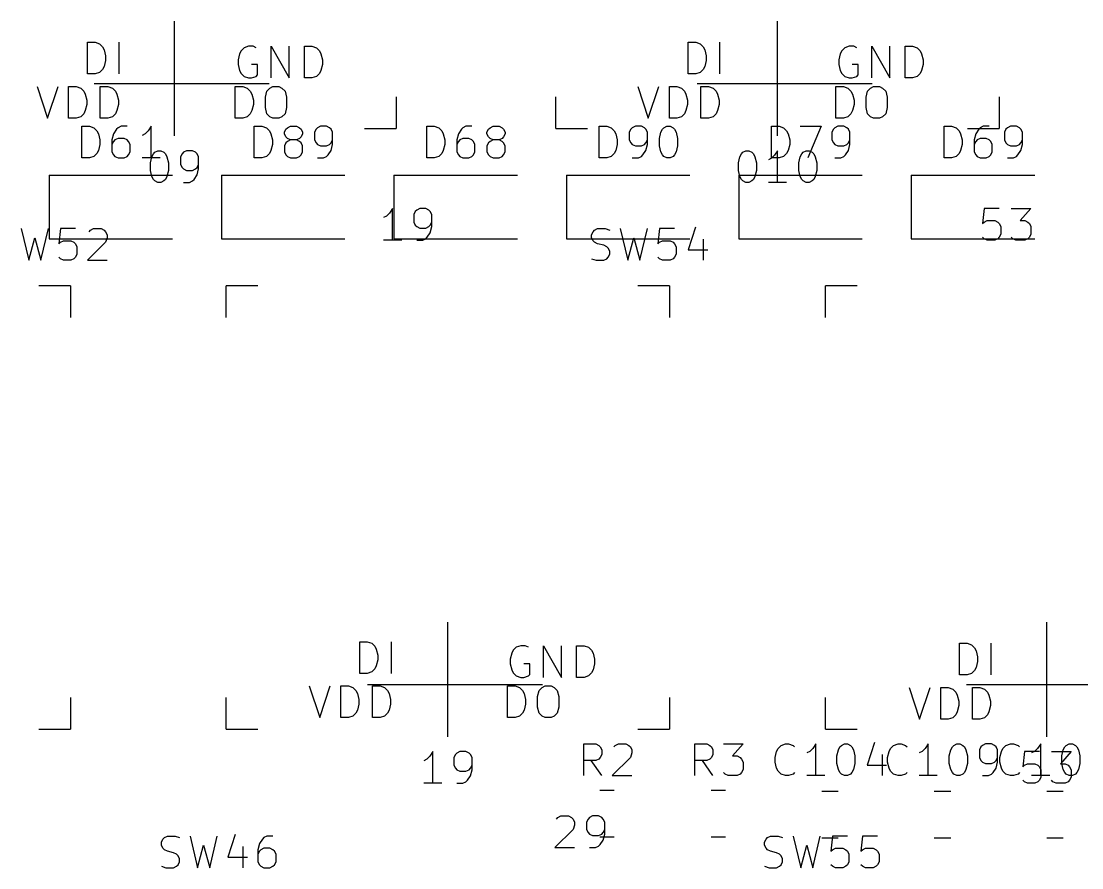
# Model space of a CAD drawing. Extents: x 33 to 377, y -126 to -3.
# Drawn here: x 206.99 to 240.5, y -68.02 to -41.29 of the extents above; entities that cross this region are included whole.
import ezdxf

# ---------------------------------------------------------------- set-up
doc = ezdxf.new("R2010")
doc.units = 0
doc.layers.add('BLACK', color=7, linetype='CONTINUOUS')

msp = doc.modelspace()

# ---------------------------------------------------------------- linework, layer by layer
at = {"layer": 'BLACK', "linetype": 'CONTINUOUS'}
for p, q in [((211.836, -44.9129), (211.836, -41.2909)), ((230.886, -44.9129), (230.886, -41.2909)), ((209.088, -42.9554), (209.088, -41.9554)), ((209.088, -41.9554), (209.326, -41.9554)), ((209.326, -41.9554), (209.469, -42.003)), ((209.469, -42.003), (209.564, -42.0982)), ((209.564, -42.0982), (209.612, -42.1935)), ((209.612, -42.1935), (209.659, -42.384)), ((210.088, -42.9554), (210.088, -41.9554)), ((214.033, -42.13), (213.938, -42.2252)), ((214.176, -42.0824), (214.033, -42.13)), ((214.319, -42.0824), (214.176, -42.0824)), ((214.414, -42.13), (214.319, -42.0824)), ((214.89, -43.0824), (214.89, -42.0824)), ((214.89, -42.0824), (215.462, -43.0824)), ((215.462, -43.0824), (215.462, -42.0824)), ((215.938, -43.0824), (215.938, -42.0824)), ((215.938, -42.0824), (216.176, -42.0824)), ((216.176, -42.0824), (216.319, -42.13)), ((216.319, -42.13), (216.414, -42.2252)), ((228.062, -42.9554), (228.062, -41.9554)), ((228.062, -41.9554), (228.3, -41.9554)), ((228.3, -41.9554), (228.443, -42.003)), ((228.443, -42.003), (228.538, -42.0982)), ((228.538, -42.0982), (228.586, -42.1935)), ((228.586, -42.1935), (228.633, -42.384)), ((229.062, -42.9554), (229.062, -41.9554)), ((233.007, -42.13), (232.912, -42.2252)), ((233.15, -42.0824), (233.007, -42.13)), ((233.293, -42.0824), (233.15, -42.0824)), ((233.388, -42.13), (233.293, -42.0824)), ((233.864, -43.0824), (233.864, -42.0824)), ((233.864, -42.0824), (234.436, -43.0824)), ((234.436, -43.0824), (234.436, -42.0824)), ((234.912, -43.0824), (234.912, -42.0824)), ((234.912, -42.0824), (235.15, -42.0824)), ((235.15, -42.0824), (235.293, -42.13)), ((235.293, -42.13), (235.388, -42.2252)), ((209.659, -42.5268), (209.612, -42.7173)), ((209.659, -42.384), (209.659, -42.5268)), ((213.89, -42.3205), (213.843, -42.511)), ((213.843, -42.511), (213.843, -42.6538)), ((213.938, -42.2252), (213.89, -42.3205)), ((216.414, -42.2252), (216.462, -42.3205)), ((216.462, -42.3205), (216.509, -42.511)), ((216.509, -42.511), (216.509, -42.6538)), ((228.633, -42.5268), (228.586, -42.7173)), ((228.633, -42.384), (228.633, -42.5268)), ((232.864, -42.3205), (232.817, -42.511)), ((232.817, -42.511), (232.817, -42.6538)), ((232.912, -42.2252), (232.864, -42.3205)), ((235.388, -42.2252), (235.436, -42.3205)), ((235.436, -42.3205), (235.483, -42.511)), ((235.483, -42.511), (235.483, -42.6538)), ((209.564, -42.8125), (209.469, -42.9078)), ((209.612, -42.7173), (209.564, -42.8125)), ((213.843, -42.6538), (213.89, -42.8443)), ((213.89, -42.8443), (213.938, -42.9395)), ((214.462, -42.6538), (214.271, -42.6538)), ((214.462, -42.9871), (214.462, -42.6538)), ((216.462, -42.8443), (216.414, -42.9395)), ((216.509, -42.6538), (216.462, -42.8443)), ((228.538, -42.8125), (228.443, -42.9078)), ((228.586, -42.7173), (228.538, -42.8125)), ((232.817, -42.6538), (232.864, -42.8443)), ((232.864, -42.8443), (232.912, -42.9395)), ((233.436, -42.6538), (233.245, -42.6538)), ((233.436, -42.9871), (233.436, -42.6538)), ((235.436, -42.8443), (235.388, -42.9395)), ((235.483, -42.6538), (235.436, -42.8443)), ((209.326, -42.9554), (209.088, -42.9554)), ((209.469, -42.9078), (209.326, -42.9554)), ((213.938, -42.9395), (214.033, -43.0348)), ((214.033, -43.0348), (214.176, -43.0824)), ((214.176, -43.0824), (214.271, -43.0824)), ((214.271, -43.0824), (214.414, -43.0348)), ((214.414, -43.0348), (214.462, -42.9871)), ((216.176, -43.0824), (215.938, -43.0824)), ((216.319, -43.0348), (216.176, -43.0824)), ((216.414, -42.9395), (216.319, -43.0348)), ((228.3, -42.9554), (228.062, -42.9554)), ((228.443, -42.9078), (228.3, -42.9554)), ((232.912, -42.9395), (233.007, -43.0348)), ((233.007, -43.0348), (233.15, -43.0824)), ((233.15, -43.0824), (233.245, -43.0824)), ((233.245, -43.0824), (233.388, -43.0348)), ((233.388, -43.0348), (233.436, -42.9871)), ((235.15, -43.0824), (234.912, -43.0824)), ((235.293, -43.0348), (235.15, -43.0824)), ((235.388, -42.9395), (235.293, -43.0348)), ((207.493, -43.3524), (207.826, -44.3524)), ((207.826, -44.3524), (208.159, -43.3524)), ((208.493, -44.3524), (208.493, -43.3524)), ((208.493, -43.3524), (208.731, -43.3524)), ((208.731, -43.3524), (208.874, -43.4)), ((208.874, -43.4), (208.969, -43.4952)), ((208.969, -43.4952), (209.016, -43.5905)), ((209.296, -43.2619), (214.826, -43.2619)), ((209.493, -44.3524), (209.493, -43.3524)), ((209.493, -43.3524), (209.731, -43.3524)), ((209.731, -43.3524), (209.874, -43.4)), ((209.874, -43.4), (209.969, -43.4952)), ((209.969, -43.4952), (210.016, -43.5905)), ((213.755, -44.3524), (213.755, -43.3524)), ((213.755, -43.3524), (213.993, -43.3524)), ((213.993, -43.3524), (214.136, -43.4)), ((214.136, -43.4), (214.231, -43.4952)), ((214.231, -43.4952), (214.279, -43.5905)), ((214.708, -43.6857), (214.755, -43.4952)), ((214.755, -43.4952), (214.851, -43.4)), ((214.851, -43.4), (214.946, -43.3524)), ((214.946, -43.3524), (215.136, -43.3524)), ((215.136, -43.3524), (215.231, -43.4)), ((215.231, -43.4), (215.327, -43.4952)), ((215.327, -43.4952), (215.374, -43.6857)), ((226.467, -43.3524), (226.8, -44.3524)), ((226.8, -44.3524), (227.133, -43.3524)), ((227.467, -44.3524), (227.467, -43.3524)), ((227.467, -43.3524), (227.705, -43.3524)), ((227.705, -43.3524), (227.848, -43.4)), ((227.848, -43.4), (227.943, -43.4952)), ((227.943, -43.4952), (227.99, -43.5905)), ((228.346, -43.2619), (233.876, -43.2619)), ((228.467, -44.3524), (228.467, -43.3524)), ((228.467, -43.3524), (228.705, -43.3524)), ((228.705, -43.3524), (228.848, -43.4)), ((228.848, -43.4), (228.943, -43.4952)), ((228.943, -43.4952), (228.99, -43.5905)), ((232.729, -44.3524), (232.729, -43.3524)), ((232.729, -43.3524), (232.967, -43.3524)), ((232.967, -43.3524), (233.11, -43.4)), ((233.11, -43.4), (233.205, -43.4952)), ((233.205, -43.4952), (233.253, -43.5905)), ((233.682, -43.6857), (233.729, -43.4952)), ((233.729, -43.4952), (233.825, -43.4)), ((233.825, -43.4), (233.92, -43.3524)), ((233.92, -43.3524), (234.11, -43.3524)), ((234.11, -43.3524), (234.205, -43.4)), ((234.205, -43.4), (234.301, -43.4952)), ((234.301, -43.4952), (234.348, -43.6857)), ((209.016, -43.5905), (209.064, -43.781)), ((209.064, -43.781), (209.064, -43.9238)), ((210.016, -43.5905), (210.064, -43.781)), ((210.064, -43.781), (210.064, -43.9238)), ((214.279, -43.5905), (214.327, -43.781)), ((214.327, -43.781), (214.327, -43.9238)), ((214.708, -44.019), (214.708, -43.6857)), ((215.374, -43.6857), (215.374, -44.019)), ((218.836, -43.6739), (218.836, -44.6739)), ((223.886, -44.6739), (223.886, -43.6739)), ((227.99, -43.5905), (228.038, -43.781)), ((228.038, -43.781), (228.038, -43.9238)), ((228.99, -43.5905), (229.038, -43.781)), ((229.038, -43.781), (229.038, -43.9238)), ((233.253, -43.5905), (233.301, -43.781)), ((233.301, -43.781), (233.301, -43.9238)), ((233.682, -44.019), (233.682, -43.6857)), ((234.348, -43.6857), (234.348, -44.019)), ((237.886, -43.6739), (237.886, -44.6739)), ((208.969, -44.2095), (208.874, -44.3048)), ((209.016, -44.1143), (208.969, -44.2095)), ((209.064, -43.9238), (209.016, -44.1143)), ((209.969, -44.2095), (209.874, -44.3048)), ((210.016, -44.1143), (209.969, -44.2095)), ((210.064, -43.9238), (210.016, -44.1143)), ((214.231, -44.2095), (214.136, -44.3048)), ((214.279, -44.1143), (214.231, -44.2095)), ((214.327, -43.9238), (214.279, -44.1143)), ((214.755, -44.2095), (214.708, -44.019)), ((214.851, -44.3048), (214.755, -44.2095)), ((215.327, -44.2095), (215.231, -44.3048)), ((215.374, -44.019), (215.327, -44.2095)), ((227.943, -44.2095), (227.848, -44.3048)), ((227.99, -44.1143), (227.943, -44.2095)), ((228.038, -43.9238), (227.99, -44.1143)), ((228.943, -44.2095), (228.848, -44.3048)), ((228.99, -44.1143), (228.943, -44.2095)), ((229.038, -43.9238), (228.99, -44.1143)), ((233.205, -44.2095), (233.11, -44.3048)), ((233.253, -44.1143), (233.205, -44.2095)), ((233.301, -43.9238), (233.253, -44.1143)), ((233.729, -44.2095), (233.682, -44.019)), ((233.825, -44.3048), (233.729, -44.2095)), ((234.301, -44.2095), (234.205, -44.3048)), ((234.348, -44.019), (234.301, -44.2095)), ((208.731, -44.3524), (208.493, -44.3524)), ((208.874, -44.3048), (208.731, -44.3524)), ((209.731, -44.3524), (209.493, -44.3524)), ((209.874, -44.3048), (209.731, -44.3524)), ((213.993, -44.3524), (213.755, -44.3524)), ((214.136, -44.3048), (213.993, -44.3524)), ((214.946, -44.3524), (214.851, -44.3048)), ((215.136, -44.3524), (214.946, -44.3524)), ((215.231, -44.3048), (215.136, -44.3524)), ((227.705, -44.3524), (227.467, -44.3524)), ((227.848, -44.3048), (227.705, -44.3524)), ((228.705, -44.3524), (228.467, -44.3524)), ((228.848, -44.3048), (228.705, -44.3524)), ((232.967, -44.3524), (232.729, -44.3524)), ((233.11, -44.3048), (232.967, -44.3524)), ((233.92, -44.3524), (233.825, -44.3048)), ((234.11, -44.3524), (233.92, -44.3524)), ((234.205, -44.3048), (234.11, -44.3524)), ((208.909, -45.608), (208.909, -44.608)), ((208.909, -44.608), (209.147, -44.608)), ((209.147, -44.608), (209.29, -44.6556)), ((209.29, -44.6556), (209.385, -44.7508)), ((209.385, -44.7508), (209.433, -44.8461)), ((209.433, -44.8461), (209.48, -45.0366)), ((209.909, -44.8461), (209.861, -45.0366)), ((210.004, -44.7032), (209.909, -44.8461)), ((210.052, -44.6556), (210.004, -44.7032)), ((210.147, -44.608), (210.052, -44.6556)), ((210.337, -44.608), (210.147, -44.608)), ((210.909, -44.8461), (210.813, -44.8937)), ((211.004, -44.7508), (210.909, -44.8461)), ((211.099, -44.608), (211.004, -44.7508)), ((211.099, -45.608), (211.099, -44.608)), ((214.356, -45.608), (214.356, -44.608)), ((214.356, -44.608), (214.594, -44.608)), ((214.594, -44.608), (214.737, -44.6556)), ((214.737, -44.6556), (214.832, -44.7508)), ((214.832, -44.7508), (214.88, -44.8461)), ((214.88, -44.8461), (214.927, -45.0366)), ((215.308, -44.7985), (215.356, -44.7032)), ((215.308, -44.8461), (215.308, -44.7985)), ((215.356, -44.9413), (215.308, -44.8461)), ((215.356, -44.7032), (215.403, -44.6556)), ((215.403, -44.6556), (215.499, -44.608)), ((215.499, -44.608), (215.689, -44.608)), ((215.689, -44.608), (215.784, -44.6556)), ((215.784, -44.6556), (215.832, -44.7032)), ((215.832, -44.7032), (215.88, -44.7985)), ((215.88, -44.8461), (215.832, -44.9413)), ((215.88, -44.7985), (215.88, -44.8461)), ((216.308, -44.7032), (216.26, -44.7985)), ((216.26, -44.7985), (216.26, -45.0366)), ((216.356, -44.6556), (216.308, -44.7032)), ((216.451, -44.608), (216.356, -44.6556)), ((216.641, -44.608), (216.451, -44.608)), ((216.737, -44.6556), (216.641, -44.608)), ((216.784, -44.7032), (216.737, -44.6556)), ((216.832, -44.7985), (216.784, -44.7032)), ((216.832, -45.1794), (216.832, -44.7985)), ((217.836, -44.6739), (218.836, -44.6739)), ((219.803, -45.608), (219.803, -44.608)), ((219.803, -44.608), (220.041, -44.608)), ((220.041, -44.608), (220.184, -44.6556)), ((220.184, -44.6556), (220.279, -44.7508)), ((220.279, -44.7508), (220.327, -44.8461)), ((220.327, -44.8461), (220.374, -45.0366)), ((220.803, -44.8461), (220.755, -45.0366)), ((220.898, -44.7032), (220.803, -44.8461)), ((220.946, -44.6556), (220.898, -44.7032)), ((221.041, -44.608), (220.946, -44.6556)), ((221.231, -44.608), (221.041, -44.608)), ((221.707, -44.7985), (221.755, -44.7032)), ((221.707, -44.8461), (221.707, -44.7985)), ((221.755, -44.9413), (221.707, -44.8461)), ((221.755, -44.7032), (221.803, -44.6556)), ((221.803, -44.6556), (221.898, -44.608)), ((221.898, -44.608), (222.088, -44.608)), ((222.088, -44.608), (222.184, -44.6556)), ((222.184, -44.6556), (222.231, -44.7032)), ((222.231, -44.7032), (222.279, -44.7985)), ((222.279, -44.8461), (222.231, -44.9413)), ((222.279, -44.7985), (222.279, -44.8461)), ((223.886, -44.6739), (224.886, -44.6739)), ((225.25, -45.608), (225.25, -44.608)), ((225.25, -44.608), (225.488, -44.608)), ((225.488, -44.608), (225.631, -44.6556)), ((225.631, -44.6556), (225.726, -44.7508)), ((225.726, -44.7508), (225.774, -44.8461)), ((225.774, -44.8461), (225.821, -45.0366)), ((226.25, -44.7032), (226.202, -44.7985)), ((226.202, -44.7985), (226.202, -45.0366)), ((226.297, -44.6556), (226.25, -44.7032)), ((226.393, -44.608), (226.297, -44.6556)), ((226.583, -44.608), (226.393, -44.608)), ((226.678, -44.6556), (226.583, -44.608)), ((226.726, -44.7032), (226.678, -44.6556)), ((226.774, -44.7985), (226.726, -44.7032)), ((226.774, -45.1794), (226.774, -44.7985)), ((227.154, -44.9889), (227.202, -44.7985)), ((227.202, -44.7985), (227.25, -44.7032)), ((227.25, -44.7032), (227.297, -44.6556)), ((227.297, -44.6556), (227.393, -44.608)), ((227.393, -44.608), (227.488, -44.608)), ((227.488, -44.608), (227.583, -44.6556)), ((227.583, -44.6556), (227.631, -44.7032)), ((227.631, -44.7032), (227.678, -44.7985)), ((227.678, -44.7985), (227.726, -44.9889)), ((230.697, -45.608), (230.697, -44.608)), ((230.697, -44.608), (230.935, -44.608)), ((230.935, -44.608), (231.078, -44.6556)), ((231.078, -44.6556), (231.173, -44.7508)), ((231.173, -44.7508), (231.221, -44.8461)), ((231.221, -44.8461), (231.268, -45.0366)), ((231.601, -44.608), (232.268, -44.608)), ((232.268, -44.608), (231.84, -45.608)), ((232.649, -44.7032), (232.601, -44.7985)), ((232.601, -44.7985), (232.601, -45.0366)), ((232.697, -44.6556), (232.649, -44.7032)), ((232.792, -44.608), (232.697, -44.6556)), ((232.982, -44.608), (232.792, -44.608)), ((233.078, -44.6556), (232.982, -44.608)), ((233.125, -44.7032), (233.078, -44.6556)), ((233.173, -44.7985), (233.125, -44.7032)), ((233.173, -45.1794), (233.173, -44.7985)), ((236.145, -45.608), (236.145, -44.608)), ((236.145, -44.608), (236.383, -44.608)), ((236.383, -44.608), (236.526, -44.6556)), ((236.526, -44.6556), (236.621, -44.7508)), ((236.621, -44.7508), (236.669, -44.8461)), ((236.669, -44.8461), (236.716, -45.0366)), ((236.886, -44.6739), (237.886, -44.6739)), ((237.145, -44.8461), (237.097, -45.0366)), ((237.24, -44.7032), (237.145, -44.8461)), ((237.288, -44.6556), (237.24, -44.7032)), ((237.383, -44.608), (237.288, -44.6556)), ((237.573, -44.608), (237.383, -44.608)), ((238.097, -44.7032), (238.049, -44.7985)), ((238.049, -44.7985), (238.049, -45.0366)), ((238.145, -44.6556), (238.097, -44.7032)), ((238.24, -44.608), (238.145, -44.6556)), ((238.43, -44.608), (238.24, -44.608)), ((238.526, -44.6556), (238.43, -44.608)), ((238.573, -44.7032), (238.526, -44.6556)), ((238.621, -44.7985), (238.573, -44.7032)), ((238.621, -45.1794), (238.621, -44.7985)), ((209.48, -45.1794), (209.433, -45.3699)), ((209.48, -45.0366), (209.48, -45.1794)), ((209.861, -45.0366), (209.861, -45.4175)), ((209.909, -45.0842), (209.861, -45.1794)), ((209.956, -45.0366), (209.909, -45.0842)), ((210.052, -44.9889), (209.956, -45.0366)), ((210.242, -44.9889), (210.052, -44.9889)), ((210.337, -45.0366), (210.242, -44.9889)), ((210.385, -45.0842), (210.337, -45.0366)), ((210.433, -45.1794), (210.385, -45.0842)), ((210.433, -45.4175), (210.433, -45.1794)), ((214.927, -45.1794), (214.88, -45.3699)), ((214.927, -45.0366), (214.927, -45.1794)), ((215.356, -45.1318), (215.308, -45.227)), ((215.308, -45.227), (215.308, -45.4175)), ((215.403, -44.9889), (215.356, -44.9413)), ((215.403, -45.0842), (215.356, -45.1318)), ((215.499, -45.0366), (215.403, -44.9889)), ((215.499, -45.0366), (215.403, -45.0842)), ((215.689, -45.0366), (215.499, -45.0366)), ((215.784, -44.9889), (215.689, -45.0366)), ((215.784, -45.0842), (215.689, -45.0366)), ((215.832, -44.9413), (215.784, -44.9889)), ((215.832, -45.1318), (215.784, -45.0842)), ((215.88, -45.227), (215.832, -45.1318)), ((215.88, -45.4175), (215.88, -45.227)), ((216.26, -45.0366), (216.308, -45.1318)), ((216.308, -45.1318), (216.356, -45.1794)), ((216.356, -45.1794), (216.451, -45.227)), ((216.451, -45.227), (216.641, -45.227)), ((216.641, -45.227), (216.737, -45.1794)), ((216.737, -45.1794), (216.784, -45.1318)), ((216.784, -45.1318), (216.832, -45.0366)), ((216.784, -45.3699), (216.832, -45.1794)), ((220.374, -45.1794), (220.327, -45.3699)), ((220.374, -45.0366), (220.374, -45.1794)), ((220.755, -45.0366), (220.755, -45.4175)), ((220.803, -45.0842), (220.755, -45.1794)), ((220.85, -45.0366), (220.803, -45.0842)), ((220.946, -44.9889), (220.85, -45.0366)), ((221.136, -44.9889), (220.946, -44.9889)), ((221.231, -45.0366), (221.136, -44.9889)), ((221.279, -45.0842), (221.231, -45.0366)), ((221.327, -45.1794), (221.279, -45.0842)), ((221.327, -45.4175), (221.327, -45.1794)), ((221.755, -45.1318), (221.707, -45.227)), ((221.707, -45.227), (221.707, -45.4175)), ((221.803, -44.9889), (221.755, -44.9413)), ((221.803, -45.0842), (221.755, -45.1318)), ((221.898, -45.0366), (221.803, -44.9889)), ((221.898, -45.0366), (221.803, -45.0842)), ((222.088, -45.0366), (221.898, -45.0366)), ((222.184, -44.9889), (222.088, -45.0366)), ((222.184, -45.0842), (222.088, -45.0366)), ((222.231, -44.9413), (222.184, -44.9889)), ((222.231, -45.1318), (222.184, -45.0842)), ((222.279, -45.227), (222.231, -45.1318)), ((222.279, -45.4175), (222.279, -45.227)), ((225.821, -45.1794), (225.774, -45.3699)), ((225.821, -45.0366), (225.821, -45.1794)), ((226.202, -45.0366), (226.25, -45.1318)), ((226.25, -45.1318), (226.297, -45.1794)), ((226.297, -45.1794), (226.393, -45.227)), ((226.393, -45.227), (226.583, -45.227)), ((226.583, -45.227), (226.678, -45.1794)), ((226.678, -45.1794), (226.726, -45.1318)), ((226.726, -45.1318), (226.774, -45.0366)), ((226.726, -45.3699), (226.774, -45.1794)), ((227.154, -45.227), (227.154, -44.9889)), ((227.202, -45.4175), (227.154, -45.227)), ((227.726, -45.227), (227.678, -45.4175)), ((227.726, -44.9889), (227.726, -45.227)), ((231.268, -45.1794), (231.221, -45.3699)), ((231.268, -45.0366), (231.268, -45.1794)), ((232.601, -45.0366), (232.649, -45.1318)), ((232.649, -45.1318), (232.697, -45.1794)), ((232.697, -45.1794), (232.792, -45.227)), ((232.792, -45.227), (232.982, -45.227)), ((232.982, -45.227), (233.078, -45.1794)), ((233.078, -45.1794), (233.125, -45.1318)), ((233.125, -45.1318), (233.173, -45.0366)), ((233.125, -45.3699), (233.173, -45.1794)), ((236.716, -45.1794), (236.669, -45.3699)), ((236.716, -45.0366), (236.716, -45.1794)), ((237.097, -45.0366), (237.097, -45.4175)), ((237.145, -45.0842), (237.097, -45.1794)), ((237.192, -45.0366), (237.145, -45.0842)), ((237.288, -44.9889), (237.192, -45.0366)), ((237.478, -44.9889), (237.288, -44.9889)), ((237.573, -45.0366), (237.478, -44.9889)), ((237.621, -45.0842), (237.573, -45.0366)), ((237.669, -45.1794), (237.621, -45.0842)), ((237.669, -45.4175), (237.669, -45.1794)), ((238.049, -45.0366), (238.097, -45.1318)), ((238.097, -45.1318), (238.145, -45.1794)), ((238.145, -45.1794), (238.24, -45.227)), ((238.24, -45.227), (238.43, -45.227)), ((238.43, -45.227), (238.526, -45.1794)), ((238.526, -45.1794), (238.573, -45.1318)), ((238.573, -45.1318), (238.621, -45.0366)), ((238.573, -45.3699), (238.621, -45.1794)), ((209.29, -45.5604), (209.147, -45.608)), ((209.385, -45.4651), (209.29, -45.5604)), ((209.433, -45.3699), (209.385, -45.4651)), ((209.861, -45.4175), (209.909, -45.5127)), ((209.909, -45.5127), (209.956, -45.5604)), ((209.956, -45.5604), (210.052, -45.608)), ((210.242, -45.608), (210.337, -45.5604)), ((210.337, -45.5604), (210.385, -45.5127)), ((210.385, -45.5127), (210.433, -45.4175)), ((211.122, -45.5718), (211.169, -45.4765)), ((211.169, -45.4765), (211.217, -45.4289)), ((211.217, -45.4289), (211.312, -45.3813)), ((211.312, -45.3813), (211.407, -45.3813)), ((211.407, -45.3813), (211.503, -45.4289)), ((211.503, -45.4289), (211.55, -45.4765)), ((211.55, -45.4765), (211.598, -45.5718)), ((212.074, -45.4765), (212.026, -45.5718)), ((212.122, -45.4289), (212.074, -45.4765)), ((212.217, -45.3813), (212.122, -45.4289)), ((212.407, -45.3813), (212.217, -45.3813)), ((212.503, -45.4289), (212.407, -45.3813)), ((212.55, -45.4765), (212.503, -45.4289)), ((212.598, -45.5718), (212.55, -45.4765)), ((214.737, -45.5604), (214.594, -45.608)), ((214.832, -45.4651), (214.737, -45.5604)), ((214.88, -45.3699), (214.832, -45.4651)), ((215.308, -45.4175), (215.356, -45.5127)), ((215.356, -45.5127), (215.403, -45.5604)), ((215.403, -45.5604), (215.499, -45.608)), ((215.689, -45.608), (215.784, -45.5604)), ((215.784, -45.5604), (215.832, -45.5127)), ((215.832, -45.5127), (215.88, -45.4175)), ((216.546, -45.608), (216.641, -45.5604)), ((216.641, -45.5604), (216.689, -45.5127)), ((216.689, -45.5127), (216.784, -45.3699)), ((220.184, -45.5604), (220.041, -45.608)), ((220.279, -45.4651), (220.184, -45.5604)), ((220.327, -45.3699), (220.279, -45.4651)), ((220.755, -45.4175), (220.803, -45.5127)), ((220.803, -45.5127), (220.85, -45.5604)), ((220.85, -45.5604), (220.946, -45.608)), ((221.136, -45.608), (221.231, -45.5604)), ((221.231, -45.5604), (221.279, -45.5127)), ((221.279, -45.5127), (221.327, -45.4175)), ((221.707, -45.4175), (221.755, -45.5127)), ((221.755, -45.5127), (221.803, -45.5604)), ((221.803, -45.5604), (221.898, -45.608)), ((222.088, -45.608), (222.184, -45.5604)), ((222.184, -45.5604), (222.231, -45.5127)), ((222.231, -45.5127), (222.279, -45.4175)), ((225.631, -45.5604), (225.488, -45.608)), ((225.726, -45.4651), (225.631, -45.5604)), ((225.774, -45.3699), (225.726, -45.4651)), ((226.488, -45.608), (226.583, -45.5604)), ((226.583, -45.5604), (226.631, -45.5127)), ((226.631, -45.5127), (226.726, -45.3699)), ((227.25, -45.5127), (227.202, -45.4175)), ((227.297, -45.5604), (227.25, -45.5127)), ((227.393, -45.608), (227.297, -45.5604)), ((227.583, -45.5604), (227.488, -45.608)), ((227.631, -45.5127), (227.583, -45.5604)), ((227.678, -45.4175), (227.631, -45.5127)), ((229.696, -45.5718), (229.743, -45.4765)), ((229.743, -45.4765), (229.791, -45.4289)), ((229.791, -45.4289), (229.886, -45.3813)), ((229.886, -45.3813), (229.981, -45.3813)), ((229.981, -45.3813), (230.076, -45.4289)), ((230.076, -45.4289), (230.124, -45.4765)), ((230.124, -45.4765), (230.172, -45.5718)), ((230.791, -45.5241), (230.696, -45.6194)), ((230.886, -45.3813), (230.791, -45.5241)), ((230.886, -46.3813), (230.886, -45.3813)), ((231.078, -45.5604), (230.935, -45.608)), ((231.173, -45.4651), (231.078, -45.5604)), ((231.221, -45.3699), (231.173, -45.4651)), ((231.6, -45.5718), (231.648, -45.4765)), ((231.648, -45.4765), (231.696, -45.4289)), ((231.696, -45.4289), (231.791, -45.3813)), ((231.791, -45.3813), (231.886, -45.3813)), ((231.886, -45.3813), (231.981, -45.4289)), ((231.981, -45.4289), (232.029, -45.4765)), ((232.029, -45.4765), (232.076, -45.5718)), ((232.887, -45.608), (232.982, -45.5604)), ((232.982, -45.5604), (233.03, -45.5127)), ((233.03, -45.5127), (233.125, -45.3699)), ((236.526, -45.5604), (236.383, -45.608)), ((236.621, -45.4651), (236.526, -45.5604)), ((236.669, -45.3699), (236.621, -45.4651)), ((237.097, -45.4175), (237.145, -45.5127)), ((237.145, -45.5127), (237.192, -45.5604)), ((237.192, -45.5604), (237.288, -45.608)), ((237.478, -45.608), (237.573, -45.5604)), ((237.573, -45.5604), (237.621, -45.5127)), ((237.621, -45.5127), (237.669, -45.4175)), ((238.335, -45.608), (238.43, -45.5604)), ((238.43, -45.5604), (238.478, -45.5127)), ((238.478, -45.5127), (238.573, -45.3699)), ((209.147, -45.608), (208.909, -45.608)), ((210.052, -45.608), (210.242, -45.608)), ((211.385, -45.608), (210.813, -45.608)), ((211.074, -45.7622), (211.122, -45.5718)), ((211.074, -46.0003), (211.074, -45.7622)), ((211.598, -45.5718), (211.646, -45.7622)), ((211.646, -45.7622), (211.646, -46.0003)), ((212.026, -45.5718), (212.026, -45.8099)), ((212.026, -45.8099), (212.074, -45.9051)), ((212.55, -45.9051), (212.598, -45.8099)), ((212.598, -45.9527), (212.598, -45.5718)), ((214.594, -45.608), (214.356, -45.608)), ((215.499, -45.608), (215.689, -45.608)), ((216.356, -45.608), (216.546, -45.608)), ((220.041, -45.608), (219.803, -45.608)), ((220.946, -45.608), (221.136, -45.608)), ((221.898, -45.608), (222.088, -45.608)), ((225.488, -45.608), (225.25, -45.608)), ((226.297, -45.608), (226.488, -45.608)), ((227.488, -45.608), (227.393, -45.608)), ((229.648, -45.7622), (229.696, -45.5718)), ((229.648, -46.0003), (229.648, -45.7622)), ((230.172, -45.5718), (230.219, -45.7622)), ((230.219, -45.7622), (230.219, -46.0003)), ((230.696, -45.6194), (230.6, -45.667)), ((230.935, -45.608), (230.697, -45.608)), ((231.553, -45.7622), (231.6, -45.5718)), ((231.553, -46.0003), (231.553, -45.7622)), ((232.076, -45.5718), (232.124, -45.7622)), ((232.124, -45.7622), (232.124, -46.0003)), ((232.697, -45.608), (232.887, -45.608)), ((236.383, -45.608), (236.145, -45.608)), ((237.288, -45.608), (237.478, -45.608)), ((238.145, -45.608), (238.335, -45.608)), ((207.873, -46.1556), (211.773, -46.1556)), ((207.873, -46.1556), (207.873, -48.1556)), ((211.122, -46.1908), (211.074, -46.0003)), ((211.169, -46.286), (211.122, -46.1908)), ((211.598, -46.1908), (211.55, -46.286)), ((211.646, -46.0003), (211.598, -46.1908)), ((212.074, -45.9051), (212.122, -45.9527)), ((212.122, -45.9527), (212.217, -46.0003)), ((212.217, -46.0003), (212.407, -46.0003)), ((212.407, -46.0003), (212.503, -45.9527)), ((212.455, -46.286), (212.55, -46.1432)), ((212.503, -45.9527), (212.55, -45.9051)), ((212.55, -46.1432), (212.598, -45.9527)), ((213.32, -46.1556), (217.22, -46.1556)), ((213.32, -46.1556), (213.32, -48.1556)), ((218.767, -46.1556), (222.667, -46.1556)), ((218.767, -46.1556), (218.767, -48.1556)), ((224.214, -46.1556), (228.114, -46.1556)), ((224.214, -46.1556), (224.214, -48.1556)), ((229.696, -46.1908), (229.648, -46.0003)), ((229.661, -46.1556), (233.561, -46.1556)), ((229.661, -46.1556), (229.661, -48.1556)), ((229.743, -46.286), (229.696, -46.1908)), ((230.172, -46.1908), (230.124, -46.286)), ((230.219, -46.0003), (230.172, -46.1908)), ((231.6, -46.1908), (231.553, -46.0003)), ((231.648, -46.286), (231.6, -46.1908)), ((232.076, -46.1908), (232.029, -46.286)), ((232.124, -46.0003), (232.076, -46.1908)), ((235.109, -46.1556), (239.009, -46.1556)), ((235.109, -46.1556), (235.109, -48.1556)), ((211.217, -46.3337), (211.169, -46.286)), ((211.312, -46.3813), (211.217, -46.3337)), ((211.407, -46.3813), (211.312, -46.3813)), ((211.503, -46.3337), (211.407, -46.3813)), ((211.55, -46.286), (211.503, -46.3337)), ((212.122, -46.3813), (212.312, -46.3813)), ((212.312, -46.3813), (212.407, -46.3337)), ((212.407, -46.3337), (212.455, -46.286)), ((229.791, -46.3337), (229.743, -46.286)), ((229.886, -46.3813), (229.791, -46.3337)), ((229.981, -46.3813), (229.886, -46.3813)), ((230.076, -46.3337), (229.981, -46.3813)), ((230.124, -46.286), (230.076, -46.3337)), ((231.172, -46.3813), (230.6, -46.3813)), ((231.696, -46.3337), (231.648, -46.286)), ((231.791, -46.3813), (231.696, -46.3337)), ((231.886, -46.3813), (231.791, -46.3813)), ((231.981, -46.3337), (231.886, -46.3813)), ((232.029, -46.286), (231.981, -46.3337)), ((218.726, -47.2044), (218.631, -47.3472)), ((218.726, -48.2044), (218.726, -47.2044)), ((219.583, -47.2044), (219.488, -47.252)), ((219.773, -47.2044), (219.583, -47.2044)), ((219.869, -47.252), (219.773, -47.2044)), ((237.411, -47.2044), (237.363, -47.6806)), ((237.887, -47.2044), (237.411, -47.2044)), ((238.268, -47.2044), (238.887, -47.2044)), ((238.887, -47.2044), (238.554, -47.5853)), ((218.535, -47.4425), (218.44, -47.4901)), ((218.631, -47.3472), (218.535, -47.4425)), ((219.44, -47.2996), (219.392, -47.3949)), ((219.392, -47.3949), (219.392, -47.633)), ((219.488, -47.252), (219.44, -47.2996)), ((219.916, -47.2996), (219.869, -47.252)), ((219.964, -47.3949), (219.916, -47.2996)), ((219.964, -47.7758), (219.964, -47.3949)), ((206.994, -47.8394), (207.232, -48.8394)), ((207.613, -48.8394), (207.851, -47.8394)), ((208.232, -47.8394), (208.185, -48.3156)), ((208.709, -47.8394), (208.232, -47.8394)), ((209.137, -47.9346), (209.185, -47.887)), ((209.185, -47.887), (209.28, -47.8394)), ((209.28, -47.8394), (209.518, -47.8394)), ((209.518, -47.8394), (209.613, -47.887)), ((209.613, -47.887), (209.661, -47.9346)), ((219.392, -47.633), (219.44, -47.7282)), ((219.44, -47.7282), (219.488, -47.7758)), ((219.488, -47.7758), (219.583, -47.8234)), ((219.583, -47.8234), (219.773, -47.8234)), ((219.773, -47.8234), (219.869, -47.7758)), ((219.869, -47.7758), (219.916, -47.7282)), ((219.916, -47.7282), (219.964, -47.633)), ((219.916, -47.9663), (219.964, -47.7758)), ((225.06, -47.9346), (225.108, -47.887)), ((225.108, -47.887), (225.203, -47.8394)), ((225.203, -47.8394), (225.441, -47.8394)), ((225.441, -47.8394), (225.584, -47.887)), ((225.917, -47.8394), (226.155, -48.8394)), ((226.536, -48.8394), (226.774, -47.8394)), ((227.155, -47.8394), (227.108, -48.3156)), ((227.632, -47.8394), (227.155, -47.8394)), ((228.298, -47.7918), (228.06, -48.506)), ((237.363, -47.6806), (237.411, -47.633)), ((237.411, -47.633), (237.506, -47.5853)), ((237.506, -47.5853), (237.744, -47.5853)), ((237.744, -47.5853), (237.839, -47.633)), ((237.839, -47.633), (237.887, -47.6806)), ((237.887, -47.6806), (237.935, -47.7758)), ((237.935, -47.7758), (237.935, -48.0139)), ((238.554, -47.5853), (238.696, -47.5853)), ((238.696, -47.5853), (238.792, -47.633)), ((238.792, -47.633), (238.839, -47.6806)), ((238.839, -47.6806), (238.887, -47.7758)), ((238.887, -47.7758), (238.887, -48.0139)), ((207.232, -48.8394), (207.423, -48.1251)), ((207.423, -48.1251), (207.613, -48.8394)), ((207.873, -48.1556), (211.773, -48.1556)), ((208.232, -48.268), (208.328, -48.2203)), ((208.328, -48.2203), (208.566, -48.2203)), ((208.566, -48.2203), (208.661, -48.268)), ((209.661, -47.9346), (209.709, -48.0299)), ((209.709, -48.1251), (209.661, -48.268)), ((209.709, -48.0299), (209.709, -48.1251)), ((213.32, -48.1556), (217.22, -48.1556)), ((219.012, -48.2044), (218.44, -48.2044)), ((218.767, -48.1556), (222.667, -48.1556)), ((219.488, -48.2044), (219.678, -48.2044)), ((219.678, -48.2044), (219.773, -48.1568)), ((219.773, -48.1568), (219.821, -48.1091)), ((219.821, -48.1091), (219.916, -47.9663)), ((224.214, -48.1556), (228.114, -48.1556)), ((225.012, -48.0299), (225.06, -47.9346)), ((225.012, -48.1251), (225.012, -48.0299)), ((225.06, -48.2203), (225.012, -48.1251)), ((225.108, -48.268), (225.06, -48.2203)), ((226.155, -48.8394), (226.346, -48.1251)), ((226.346, -48.1251), (226.536, -48.8394)), ((227.155, -48.268), (227.251, -48.2203)), ((227.251, -48.2203), (227.489, -48.2203)), ((227.489, -48.2203), (227.584, -48.268)), ((228.536, -48.1727), (228.536, -48.8394)), ((229.661, -48.1556), (233.561, -48.1556)), ((235.109, -48.1556), (239.009, -48.1556)), ((237.411, -48.1568), (237.363, -48.1091)), ((237.506, -48.2044), (237.411, -48.1568)), ((237.744, -48.2044), (237.506, -48.2044)), ((237.839, -48.1568), (237.744, -48.2044)), ((237.887, -48.1091), (237.839, -48.1568)), ((237.935, -48.0139), (237.887, -48.1091)), ((238.315, -48.1568), (238.268, -48.1091)), ((238.411, -48.2044), (238.315, -48.1568)), ((238.696, -48.2044), (238.411, -48.2044)), ((238.792, -48.1568), (238.696, -48.2044)), ((238.839, -48.1091), (238.792, -48.1568)), ((238.887, -48.0139), (238.839, -48.1091)), ((208.185, -48.3156), (208.232, -48.268)), ((208.661, -48.268), (208.709, -48.3156)), ((208.709, -48.3156), (208.756, -48.4108)), ((208.756, -48.4108), (208.756, -48.6489)), ((209.661, -48.268), (209.089, -48.8394)), ((225.203, -48.3156), (225.108, -48.268)), ((225.393, -48.3632), (225.203, -48.3156)), ((225.489, -48.4108), (225.393, -48.3632)), ((225.536, -48.4584), (225.489, -48.4108)), ((225.584, -48.5537), (225.536, -48.4584)), ((225.584, -48.6489), (225.584, -48.5537)), ((227.108, -48.3156), (227.155, -48.268)), ((227.584, -48.268), (227.632, -48.3156)), ((227.632, -48.3156), (227.679, -48.4108)), ((227.679, -48.4108), (227.679, -48.6489)), ((228.06, -48.506), (228.679, -48.506)), ((208.232, -48.7918), (208.185, -48.7441)), ((208.328, -48.8394), (208.232, -48.7918)), ((208.566, -48.8394), (208.328, -48.8394)), ((208.661, -48.7918), (208.566, -48.8394)), ((208.709, -48.7441), (208.661, -48.7918)), ((208.756, -48.6489), (208.709, -48.7441)), ((209.089, -48.8394), (209.709, -48.8394)), ((225.012, -48.7918), (225.155, -48.8394)), ((225.155, -48.8394), (225.393, -48.8394)), ((225.393, -48.8394), (225.489, -48.7918)), ((225.489, -48.7918), (225.536, -48.7441)), ((225.536, -48.7441), (225.584, -48.6489)), ((227.155, -48.7918), (227.108, -48.7441)), ((227.251, -48.8394), (227.155, -48.7918)), ((227.489, -48.8394), (227.251, -48.8394)), ((227.584, -48.7918), (227.489, -48.8394)), ((227.632, -48.7441), (227.584, -48.7918)), ((227.679, -48.6489), (227.632, -48.7441)), ((208.549, -49.642), (207.549, -49.642)), ((208.549, -49.642), (208.549, -50.642)), ((214.472, -49.642), (213.472, -49.642)), ((213.472, -50.642), (213.472, -49.642)), ((227.472, -49.642), (226.472, -49.642)), ((227.472, -49.642), (227.472, -50.642)), ((233.395, -49.642), (232.395, -49.642)), ((232.395, -50.642), (232.395, -49.642)), ((220.472, -63.881), (220.472, -60.259)), ((239.395, -63.881), (239.395, -60.259)), ((217.687, -61.8784), (217.687, -60.8784)), ((217.687, -60.8784), (217.925, -60.8784)), ((217.925, -60.8784), (218.068, -60.926)), ((218.068, -60.926), (218.163, -61.0212)), ((218.687, -61.8784), (218.687, -60.8784)), ((236.635, -61.9292), (236.635, -60.9292)), ((236.635, -60.9292), (236.873, -60.9292)), ((236.873, -60.9292), (237.016, -60.9768)), ((237.635, -61.9292), (237.635, -60.9292)), ((218.163, -61.0212), (218.211, -61.1165)), ((218.211, -61.1165), (218.258, -61.307)), ((218.258, -61.307), (218.258, -61.4498)), ((222.489, -61.2435), (222.442, -61.434)), ((222.537, -61.1482), (222.489, -61.2435)), ((222.632, -61.053), (222.537, -61.1482)), ((222.775, -61.0054), (222.632, -61.053)), ((222.918, -61.0054), (222.775, -61.0054)), ((223.013, -61.053), (222.918, -61.0054)), ((223.489, -62.0054), (223.489, -61.0054)), ((223.489, -61.0054), (224.061, -62.0054)), ((224.061, -62.0054), (224.061, -61.0054)), ((224.537, -62.0054), (224.537, -61.0054)), ((224.537, -61.0054), (224.775, -61.0054)), ((224.775, -61.0054), (224.918, -61.053)), ((224.918, -61.053), (225.013, -61.1482)), ((225.013, -61.1482), (225.061, -61.2435)), ((225.061, -61.2435), (225.108, -61.434)), ((237.016, -60.9768), (237.111, -61.072)), ((237.111, -61.072), (237.159, -61.1673)), ((237.159, -61.1673), (237.206, -61.3578)), ((218.211, -61.6403), (218.163, -61.7355)), ((218.258, -61.4498), (218.211, -61.6403)), ((222.442, -61.434), (222.442, -61.5768)), ((222.442, -61.5768), (222.489, -61.7673)), ((223.061, -61.5768), (222.87, -61.5768)), ((223.061, -61.9101), (223.061, -61.5768)), ((225.108, -61.5768), (225.061, -61.7673)), ((225.108, -61.434), (225.108, -61.5768)), ((237.206, -61.5006), (237.159, -61.6911)), ((237.206, -61.3578), (237.206, -61.5006)), ((217.925, -61.8784), (217.687, -61.8784)), ((218.068, -61.8308), (217.925, -61.8784)), ((218.163, -61.7355), (218.068, -61.8308)), ((222.489, -61.7673), (222.537, -61.8625)), ((222.537, -61.8625), (222.632, -61.9578)), ((222.632, -61.9578), (222.775, -62.0054)), ((222.87, -62.0054), (223.013, -61.9578)), ((223.013, -61.9578), (223.061, -61.9101)), ((224.918, -61.9578), (224.775, -62.0054)), ((225.013, -61.8625), (224.918, -61.9578)), ((225.061, -61.7673), (225.013, -61.8625)), ((236.873, -61.9292), (236.635, -61.9292)), ((237.016, -61.8816), (236.873, -61.9292)), ((237.111, -61.7863), (237.016, -61.8816)), ((237.159, -61.6911), (237.111, -61.7863)), ((216.092, -62.2754), (216.425, -63.2754)), ((216.425, -63.2754), (216.758, -62.2754)), ((217.092, -63.2754), (217.092, -62.2754)), ((217.092, -62.2754), (217.33, -62.2754)), ((217.33, -62.2754), (217.473, -62.323)), ((217.932, -62.23), (223.462, -62.23)), ((218.092, -63.2754), (218.092, -62.2754)), ((218.092, -62.2754), (218.33, -62.2754)), ((218.33, -62.2754), (218.473, -62.323)), ((222.354, -63.2754), (222.354, -62.2754)), ((222.354, -62.2754), (222.592, -62.2754)), ((222.592, -62.2754), (222.735, -62.323)), ((222.775, -62.0054), (222.87, -62.0054)), ((223.45, -62.323), (223.545, -62.2754)), ((223.545, -62.2754), (223.735, -62.2754)), ((223.735, -62.2754), (223.83, -62.323)), ((224.775, -62.0054), (224.537, -62.0054)), ((236.855, -62.23), (242.385, -62.23)), ((208.549, -62.642), (208.549, -63.642)), ((213.472, -63.642), (213.472, -62.642)), ((217.473, -62.323), (217.568, -62.4182)), ((217.568, -62.4182), (217.615, -62.5135)), ((217.615, -62.5135), (217.663, -62.704)), ((218.473, -62.323), (218.568, -62.4182)), ((218.568, -62.4182), (218.615, -62.5135)), ((218.615, -62.5135), (218.663, -62.704)), ((222.735, -62.323), (222.83, -62.4182)), ((222.83, -62.4182), (222.878, -62.5135)), ((222.878, -62.5135), (222.926, -62.704)), ((223.307, -62.6087), (223.354, -62.4182)), ((223.307, -62.942), (223.307, -62.6087)), ((223.354, -62.4182), (223.45, -62.323)), ((223.83, -62.323), (223.926, -62.4182)), ((223.926, -62.4182), (223.973, -62.6087)), ((223.973, -62.6087), (223.973, -62.942)), ((227.472, -62.642), (227.472, -63.642)), ((232.395, -63.642), (232.395, -62.642)), ((235.04, -62.3262), (235.373, -63.3262)), ((235.373, -63.3262), (235.706, -62.3262)), ((236.04, -63.3262), (236.04, -62.3262)), ((236.04, -62.3262), (236.278, -62.3262)), ((236.278, -62.3262), (236.421, -62.3738)), ((236.421, -62.3738), (236.516, -62.469)), ((236.516, -62.469), (236.563, -62.5643)), ((236.563, -62.5643), (236.611, -62.7548)), ((237.04, -63.3262), (237.04, -62.3262)), ((237.04, -62.3262), (237.278, -62.3262)), ((237.278, -62.3262), (237.421, -62.3738)), ((237.421, -62.3738), (237.516, -62.469)), ((237.516, -62.469), (237.563, -62.5643)), ((237.563, -62.5643), (237.611, -62.7548)), ((217.663, -62.8468), (217.615, -63.0373)), ((217.663, -62.704), (217.663, -62.8468)), ((218.663, -62.8468), (218.615, -63.0373)), ((218.663, -62.704), (218.663, -62.8468)), ((222.926, -62.8468), (222.878, -63.0373)), ((222.926, -62.704), (222.926, -62.8468)), ((223.354, -63.1325), (223.307, -62.942)), ((223.973, -62.942), (223.926, -63.1325)), ((236.611, -62.8976), (236.563, -63.0881)), ((236.611, -62.7548), (236.611, -62.8976)), ((237.611, -62.8976), (237.563, -63.0881)), ((237.611, -62.7548), (237.611, -62.8976)), ((217.33, -63.2754), (217.092, -63.2754)), ((217.473, -63.2278), (217.33, -63.2754)), ((217.568, -63.1325), (217.473, -63.2278)), ((217.615, -63.0373), (217.568, -63.1325)), ((218.33, -63.2754), (218.092, -63.2754)), ((218.473, -63.2278), (218.33, -63.2754)), ((218.568, -63.1325), (218.473, -63.2278)), ((218.615, -63.0373), (218.568, -63.1325)), ((222.592, -63.2754), (222.354, -63.2754)), ((222.735, -63.2278), (222.592, -63.2754)), ((222.83, -63.1325), (222.735, -63.2278)), ((222.878, -63.0373), (222.83, -63.1325)), ((223.45, -63.2278), (223.354, -63.1325)), ((223.545, -63.2754), (223.45, -63.2278)), ((223.735, -63.2754), (223.545, -63.2754)), ((223.83, -63.2278), (223.735, -63.2754)), ((223.926, -63.1325), (223.83, -63.2278)), ((236.421, -63.2786), (236.278, -63.3262)), ((236.516, -63.1833), (236.421, -63.2786)), ((236.563, -63.0881), (236.516, -63.1833)), ((237.421, -63.2786), (237.278, -63.3262)), ((237.516, -63.1833), (237.421, -63.2786)), ((237.563, -63.0881), (237.516, -63.1833)), ((207.549, -63.642), (208.549, -63.642)), ((213.472, -63.642), (214.472, -63.642)), ((226.472, -63.642), (227.472, -63.642)), ((232.395, -63.642), (233.395, -63.642)), ((236.278, -63.3262), (236.04, -63.3262)), ((237.278, -63.3262), (237.04, -63.3262)), ((224.761, -65.1062), (224.761, -64.1062)), ((224.761, -64.1062), (225.142, -64.1062)), ((225.142, -64.1062), (225.237, -64.1538)), ((225.237, -64.1538), (225.285, -64.2014)), ((225.285, -64.2014), (225.332, -64.2967)), ((225.332, -64.2967), (225.332, -64.4395)), ((225.713, -64.2014), (225.761, -64.1538)), ((225.761, -64.1538), (225.856, -64.1062)), ((225.856, -64.1062), (226.094, -64.1062)), ((226.094, -64.1062), (226.189, -64.1538)), ((226.189, -64.1538), (226.237, -64.2014)), ((226.237, -64.2014), (226.285, -64.2967)), ((226.285, -64.2967), (226.285, -64.3919)), ((228.274, -65.1062), (228.274, -64.1062)), ((228.274, -64.1062), (228.655, -64.1062)), ((228.655, -64.1062), (228.75, -64.1538)), ((228.75, -64.1538), (228.798, -64.2014)), ((228.798, -64.2014), (228.845, -64.2967)), ((228.845, -64.2967), (228.845, -64.4395)), ((229.179, -64.1062), (229.798, -64.1062)), ((229.798, -64.1062), (229.464, -64.4871)), ((230.854, -64.3443), (230.901, -64.249)), ((230.901, -64.249), (230.996, -64.1538)), ((230.996, -64.1538), (231.139, -64.1062)), ((231.139, -64.1062), (231.234, -64.1062)), ((231.234, -64.1062), (231.377, -64.1538)), ((231.377, -64.1538), (231.425, -64.2014)), ((231.996, -64.249), (231.901, -64.3443)), ((232.092, -64.1062), (231.996, -64.249)), ((232.092, -65.1062), (232.092, -64.1062)), ((232.758, -64.4871), (232.806, -64.2967)), ((232.806, -64.2967), (232.854, -64.2014)), ((232.854, -64.2014), (232.901, -64.1538)), ((232.901, -64.1538), (232.996, -64.1062)), ((232.996, -64.1062), (233.092, -64.1062)), ((233.092, -64.1062), (233.187, -64.1538)), ((233.187, -64.1538), (233.234, -64.2014)), ((233.234, -64.2014), (233.282, -64.2967)), ((233.282, -64.2967), (233.33, -64.4871)), ((233.949, -64.0586), (233.711, -64.7728)), ((234.407, -64.3443), (234.454, -64.249)), ((234.454, -64.249), (234.549, -64.1538)), ((234.549, -64.1538), (234.692, -64.1062)), ((234.692, -64.1062), (234.787, -64.1062)), ((234.787, -64.1062), (234.93, -64.1538)), ((234.93, -64.1538), (234.978, -64.2014)), ((235.549, -64.249), (235.454, -64.3443)), ((235.645, -64.1062), (235.549, -64.249)), ((235.645, -65.1062), (235.645, -64.1062)), ((236.311, -64.4871), (236.359, -64.2967)), ((236.359, -64.2967), (236.407, -64.2014)), ((236.407, -64.2014), (236.454, -64.1538)), ((236.454, -64.1538), (236.549, -64.1062)), ((236.549, -64.1062), (236.645, -64.1062)), ((236.645, -64.1062), (236.74, -64.1538)), ((236.74, -64.1538), (236.787, -64.2014)), ((236.787, -64.2014), (236.835, -64.2967)), ((236.835, -64.2967), (236.883, -64.4871)), ((237.311, -64.2014), (237.264, -64.2967)), ((237.264, -64.2967), (237.264, -64.5348)), ((237.359, -64.1538), (237.311, -64.2014)), ((237.454, -64.1062), (237.359, -64.1538)), ((237.645, -64.1062), (237.454, -64.1062)), ((237.74, -64.1538), (237.645, -64.1062)), ((237.787, -64.2014), (237.74, -64.1538)), ((237.835, -64.2967), (237.787, -64.2014)), ((237.835, -64.6776), (237.835, -64.2967)), ((237.959, -64.3443), (238.006, -64.249)), ((238.006, -64.249), (238.101, -64.1538)), ((238.101, -64.1538), (238.244, -64.1062)), ((238.244, -64.1062), (238.339, -64.1062)), ((238.339, -64.1062), (238.482, -64.1538)), ((238.482, -64.1538), (238.53, -64.2014)), ((239.101, -64.249), (239.006, -64.3443)), ((239.197, -64.1062), (239.101, -64.249)), ((239.197, -65.1062), (239.197, -64.1062)), ((239.863, -64.4871), (239.911, -64.2967)), ((239.911, -64.2967), (239.959, -64.2014)), ((239.959, -64.2014), (240.006, -64.1538)), ((240.006, -64.1538), (240.101, -64.1062)), ((240.101, -64.1062), (240.197, -64.1062)), ((240.197, -64.1062), (240.292, -64.1538)), ((240.292, -64.1538), (240.339, -64.2014)), ((240.339, -64.2014), (240.387, -64.2967)), ((240.387, -64.2967), (240.435, -64.4871)), ((219.805, -64.5875), (219.71, -64.6351)), ((219.901, -64.4922), (219.805, -64.5875)), ((219.996, -64.3494), (219.901, -64.4922)), ((219.996, -65.3494), (219.996, -64.3494)), ((220.71, -64.4446), (220.662, -64.5399)), ((220.662, -64.5399), (220.662, -64.778)), ((220.758, -64.397), (220.71, -64.4446)), ((220.853, -64.3494), (220.758, -64.397)), ((221.043, -64.3494), (220.853, -64.3494)), ((221.139, -64.397), (221.043, -64.3494)), ((221.186, -64.4446), (221.139, -64.397)), ((221.234, -64.5399), (221.186, -64.4446)), ((221.234, -64.9208), (221.234, -64.5399)), ((225.142, -64.63), (224.761, -64.63)), ((225.332, -65.1062), (224.999, -64.63)), ((225.237, -64.5824), (225.142, -64.63)), ((225.285, -64.5348), (225.237, -64.5824)), ((225.332, -64.4395), (225.285, -64.5348)), ((226.237, -64.5348), (225.666, -65.1062)), ((226.285, -64.3919), (226.237, -64.5348)), ((228.655, -64.63), (228.274, -64.63)), ((228.845, -65.1062), (228.512, -64.63)), ((228.75, -64.5824), (228.655, -64.63)), ((228.798, -64.5348), (228.75, -64.5824)), ((228.845, -64.4395), (228.798, -64.5348)), ((229.464, -64.4871), (229.607, -64.4871)), ((229.607, -64.4871), (229.702, -64.5348)), ((229.702, -64.5348), (229.75, -64.5824)), ((229.75, -64.5824), (229.798, -64.6776)), ((230.806, -64.5348), (230.854, -64.3443)), ((230.806, -64.6776), (230.806, -64.5348)), ((231.901, -64.3443), (231.806, -64.3919)), ((232.758, -64.7252), (232.758, -64.4871)), ((233.33, -64.4871), (233.33, -64.7252)), ((234.187, -64.4395), (234.187, -65.1062)), ((234.359, -64.5348), (234.407, -64.3443)), ((234.359, -64.6776), (234.359, -64.5348)), ((235.454, -64.3443), (235.359, -64.3919)), ((236.311, -64.7252), (236.311, -64.4871)), ((236.883, -64.4871), (236.883, -64.7252)), ((237.264, -64.5348), (237.311, -64.63)), ((237.311, -64.63), (237.359, -64.6776)), ((237.74, -64.6776), (237.787, -64.63)), ((237.787, -64.63), (237.835, -64.5348)), ((237.911, -64.5348), (237.959, -64.3443)), ((237.911, -64.6776), (237.911, -64.5348)), ((238.681, -64.3494), (238.633, -64.8256)), ((239.157, -64.3494), (238.681, -64.3494)), ((239.006, -64.3443), (238.911, -64.3919)), ((239.538, -64.3494), (240.157, -64.3494)), ((240.157, -64.3494), (239.824, -64.7303)), ((239.863, -64.7252), (239.863, -64.4871)), ((240.435, -64.4871), (240.435, -64.7252)), ((220.662, -64.778), (220.71, -64.8732)), ((220.71, -64.8732), (220.758, -64.9208)), ((220.758, -64.9208), (220.853, -64.9684)), ((220.853, -64.9684), (221.043, -64.9684)), ((221.043, -64.9684), (221.139, -64.9208)), ((221.139, -64.9208), (221.186, -64.8732)), ((221.186, -64.8732), (221.234, -64.778)), ((221.186, -65.1113), (221.234, -64.9208)), ((229.798, -64.9157), (229.75, -65.0109)), ((229.798, -64.6776), (229.798, -64.9157)), ((230.854, -64.8681), (230.806, -64.6776)), ((230.901, -64.9633), (230.854, -64.8681)), ((230.996, -65.0586), (230.901, -64.9633)), ((232.806, -64.9157), (232.758, -64.7252)), ((232.854, -65.0109), (232.806, -64.9157)), ((233.282, -64.9157), (233.234, -65.0109)), ((233.33, -64.7252), (233.282, -64.9157)), ((233.711, -64.7728), (234.33, -64.7728)), ((234.407, -64.8681), (234.359, -64.6776)), ((234.454, -64.9633), (234.407, -64.8681)), ((234.549, -65.0586), (234.454, -64.9633)), ((236.359, -64.9157), (236.311, -64.7252)), ((236.407, -65.0109), (236.359, -64.9157)), ((236.835, -64.9157), (236.787, -65.0109)), ((236.883, -64.7252), (236.835, -64.9157)), ((237.359, -64.6776), (237.454, -64.7252)), ((237.454, -64.7252), (237.645, -64.7252)), ((237.645, -64.7252), (237.74, -64.6776)), ((237.692, -65.0109), (237.787, -64.8681)), ((237.787, -64.8681), (237.835, -64.6776)), ((237.959, -64.8681), (237.911, -64.6776)), ((238.006, -64.9633), (237.959, -64.8681)), ((238.101, -65.0586), (238.006, -64.9633)), ((238.633, -64.8256), (238.681, -64.778)), ((238.681, -64.778), (238.776, -64.7303)), ((238.776, -64.7303), (239.014, -64.7303)), ((239.014, -64.7303), (239.109, -64.778)), ((239.109, -64.778), (239.157, -64.8256)), ((239.157, -64.8256), (239.205, -64.9208)), ((239.205, -64.9208), (239.205, -65.1589)), ((239.824, -64.7303), (239.966, -64.7303)), ((239.911, -64.9157), (239.863, -64.7252)), ((239.959, -65.0109), (239.911, -64.9157)), ((239.966, -64.7303), (240.062, -64.778)), ((240.062, -64.778), (240.109, -64.8256)), ((240.109, -64.8256), (240.157, -64.9208)), ((240.157, -64.9208), (240.157, -65.1589)), ((240.387, -64.9157), (240.339, -65.0109)), ((240.435, -64.7252), (240.387, -64.9157)), ((220.948, -65.3494), (221.043, -65.3018)), ((221.043, -65.3018), (221.091, -65.2541)), ((221.091, -65.2541), (221.186, -65.1113)), ((225.666, -65.1062), (226.285, -65.1062)), ((229.226, -65.0586), (229.179, -65.0109)), ((229.322, -65.1062), (229.226, -65.0586)), ((229.607, -65.1062), (229.322, -65.1062)), ((229.702, -65.0586), (229.607, -65.1062)), ((229.75, -65.0109), (229.702, -65.0586)), ((231.139, -65.1062), (230.996, -65.0586)), ((231.234, -65.1062), (231.139, -65.1062)), ((231.377, -65.0586), (231.234, -65.1062)), ((231.425, -65.0109), (231.377, -65.0586)), ((232.377, -65.1062), (231.806, -65.1062)), ((232.901, -65.0586), (232.854, -65.0109)), ((232.996, -65.1062), (232.901, -65.0586)), ((233.092, -65.1062), (232.996, -65.1062)), ((233.187, -65.0586), (233.092, -65.1062)), ((233.234, -65.0109), (233.187, -65.0586)), ((234.692, -65.1062), (234.549, -65.0586)), ((234.787, -65.1062), (234.692, -65.1062)), ((234.93, -65.0586), (234.787, -65.1062)), ((234.978, -65.0109), (234.93, -65.0586)), ((235.93, -65.1062), (235.359, -65.1062)), ((236.454, -65.0586), (236.407, -65.0109)), ((236.549, -65.1062), (236.454, -65.0586)), ((236.645, -65.1062), (236.549, -65.1062)), ((236.74, -65.0586), (236.645, -65.1062)), ((236.787, -65.0109), (236.74, -65.0586)), ((237.359, -65.1062), (237.549, -65.1062)), ((237.549, -65.1062), (237.645, -65.0586)), ((237.645, -65.0586), (237.692, -65.0109)), ((238.244, -65.1062), (238.101, -65.0586)), ((238.339, -65.1062), (238.244, -65.1062)), ((238.482, -65.0586), (238.339, -65.1062)), ((238.53, -65.0109), (238.482, -65.0586)), ((238.681, -65.3018), (238.633, -65.2541)), ((238.776, -65.3494), (238.681, -65.3018)), ((239.482, -65.1062), (238.911, -65.1062)), ((239.109, -65.3018), (239.014, -65.3494)), ((239.157, -65.2541), (239.109, -65.3018)), ((239.205, -65.1589), (239.157, -65.2541)), ((239.585, -65.3018), (239.538, -65.2541)), ((239.681, -65.3494), (239.585, -65.3018)), ((240.006, -65.0586), (239.959, -65.0109)), ((240.062, -65.3018), (239.966, -65.3494)), ((240.101, -65.1062), (240.006, -65.0586)), ((240.109, -65.2541), (240.062, -65.3018)), ((240.197, -65.1062), (240.101, -65.1062)), ((240.157, -65.1589), (240.109, -65.2541)), ((240.292, -65.0586), (240.197, -65.1062)), ((240.339, -65.0109), (240.292, -65.0586)), ((220.282, -65.3494), (219.71, -65.3494)), ((220.758, -65.3494), (220.948, -65.3494)), ((225.272, -65.5688), (225.726, -65.5688)), ((228.785, -65.5688), (229.239, -65.5688)), ((232.283, -65.5988), (232.805, -65.5988)), ((235.836, -65.5988), (236.358, -65.5988)), ((239.014, -65.3494), (238.776, -65.3494)), ((239.388, -65.5988), (239.91, -65.5988)), ((239.966, -65.3494), (239.681, -65.3494)), ((223.901, -66.4766), (223.949, -66.429)), ((223.949, -66.429), (224.044, -66.3814)), ((224.044, -66.3814), (224.282, -66.3814)), ((224.282, -66.3814), (224.377, -66.429)), ((224.377, -66.429), (224.425, -66.4766)), ((224.425, -66.4766), (224.473, -66.5719)), ((224.473, -66.6671), (224.425, -66.81)), ((224.473, -66.5719), (224.473, -66.6671)), ((224.901, -66.4766), (224.853, -66.5719)), ((224.853, -66.5719), (224.853, -66.81)), ((224.949, -66.429), (224.901, -66.4766)), ((225.044, -66.3814), (224.949, -66.429)), ((225.234, -66.3814), (225.044, -66.3814)), ((225.33, -66.429), (225.234, -66.3814)), ((225.377, -66.4766), (225.33, -66.429)), ((225.425, -66.5719), (225.377, -66.4766)), ((225.425, -66.9528), (225.425, -66.5719)), ((213.757, -66.9688), (213.519, -67.683)), ((224.425, -66.81), (223.853, -67.3814)), ((224.853, -66.81), (224.901, -66.9052)), ((224.901, -66.9052), (224.949, -66.9528)), ((224.949, -66.9528), (225.044, -67.0004)), ((225.044, -67.0004), (225.234, -67.0004)), ((225.234, -67.0004), (225.33, -66.9528)), ((225.33, -66.9528), (225.377, -66.9052)), ((225.377, -66.9052), (225.425, -66.81)), ((225.377, -67.1433), (225.425, -66.9528)), ((211.423, -67.2069), (211.471, -67.1116)), ((211.423, -67.3021), (211.423, -67.2069)), ((211.471, -67.3973), (211.423, -67.3021)), ((211.471, -67.1116), (211.519, -67.064)), ((211.519, -67.064), (211.614, -67.0164)), ((211.614, -67.0164), (211.852, -67.0164)), ((211.852, -67.0164), (211.995, -67.064)), ((212.328, -67.0164), (212.566, -68.0164)), ((212.566, -68.0164), (212.757, -67.3021)), ((212.757, -67.3021), (212.947, -68.0164)), ((212.947, -68.0164), (213.185, -67.0164)), ((214.519, -67.2545), (214.471, -67.445)), ((214.614, -67.1116), (214.519, -67.2545)), ((214.662, -67.064), (214.614, -67.1116)), ((214.757, -67.0164), (214.662, -67.064)), ((214.947, -67.0164), (214.757, -67.0164)), ((225.139, -67.3814), (225.234, -67.3338)), ((225.234, -67.3338), (225.282, -67.2861)), ((225.272, -67.0388), (225.726, -67.0388)), ((225.282, -67.2861), (225.377, -67.1433)), ((228.785, -67.0388), (229.239, -67.0388)), ((230.473, -67.2069), (230.521, -67.1116)), ((230.473, -67.3021), (230.473, -67.2069)), ((230.521, -67.3973), (230.473, -67.3021)), ((230.521, -67.1116), (230.569, -67.064)), ((230.569, -67.064), (230.664, -67.0164)), ((230.664, -67.0164), (230.902, -67.0164)), ((230.902, -67.0164), (231.045, -67.064)), ((231.378, -67.0164), (231.616, -68.0164)), ((231.616, -68.0164), (231.807, -67.3021)), ((231.807, -67.3021), (231.997, -68.0164)), ((231.997, -68.0164), (232.235, -67.0164)), ((232.283, -67.0688), (232.805, -67.0688)), ((232.616, -67.0164), (232.569, -67.4926)), ((233.093, -67.0164), (232.616, -67.0164)), ((233.569, -67.0164), (233.521, -67.4926)), ((234.045, -67.0164), (233.569, -67.0164)), ((235.836, -67.0688), (236.358, -67.0688)), ((239.388, -67.0688), (239.91, -67.0688)), ((211.519, -67.445), (211.471, -67.3973)), ((211.614, -67.4926), (211.519, -67.445)), ((211.804, -67.5402), (211.614, -67.4926)), ((211.9, -67.5878), (211.804, -67.5402)), ((211.947, -67.6354), (211.9, -67.5878)), ((211.995, -67.7307), (211.947, -67.6354)), ((213.995, -67.3497), (213.995, -68.0164)), ((214.471, -67.445), (214.471, -67.8259)), ((214.519, -67.4926), (214.471, -67.5878)), ((214.566, -67.445), (214.519, -67.4926)), ((214.662, -67.3973), (214.566, -67.445)), ((214.852, -67.3973), (214.662, -67.3973)), ((214.947, -67.445), (214.852, -67.3973)), ((214.995, -67.4926), (214.947, -67.445)), ((215.043, -67.5878), (214.995, -67.4926)), ((215.043, -67.8259), (215.043, -67.5878)), ((223.853, -67.3814), (224.473, -67.3814)), ((224.949, -67.3814), (225.139, -67.3814)), ((230.569, -67.445), (230.521, -67.3973)), ((230.664, -67.4926), (230.569, -67.445)), ((230.854, -67.5402), (230.664, -67.4926)), ((230.95, -67.5878), (230.854, -67.5402)), ((230.997, -67.6354), (230.95, -67.5878)), ((231.045, -67.7307), (230.997, -67.6354)), ((232.569, -67.4926), (232.616, -67.445)), ((232.616, -67.445), (232.712, -67.3973)), ((232.712, -67.3973), (232.95, -67.3973)), ((232.95, -67.3973), (233.045, -67.445)), ((233.045, -67.445), (233.093, -67.4926)), ((233.093, -67.4926), (233.14, -67.5878)), ((233.14, -67.5878), (233.14, -67.8259)), ((233.521, -67.4926), (233.569, -67.445)), ((233.569, -67.445), (233.664, -67.3973)), ((233.664, -67.3973), (233.902, -67.3973)), ((233.902, -67.3973), (233.997, -67.445)), ((233.997, -67.445), (234.045, -67.4926)), ((234.045, -67.4926), (234.093, -67.5878)), ((234.093, -67.5878), (234.093, -67.8259)), ((211.423, -67.9688), (211.566, -68.0164)), ((211.804, -68.0164), (211.9, -67.9688)), ((211.9, -67.9688), (211.947, -67.9211)), ((211.947, -67.9211), (211.995, -67.8259)), ((211.995, -67.8259), (211.995, -67.7307)), ((213.519, -67.683), (214.138, -67.683)), ((214.471, -67.8259), (214.519, -67.9211)), ((214.519, -67.9211), (214.566, -67.9688)), ((214.566, -67.9688), (214.662, -68.0164)), ((214.852, -68.0164), (214.947, -67.9688)), ((214.947, -67.9688), (214.995, -67.9211)), ((214.995, -67.9211), (215.043, -67.8259)), ((230.473, -67.9688), (230.616, -68.0164)), ((230.854, -68.0164), (230.95, -67.9688)), ((230.95, -67.9688), (230.997, -67.9211)), ((230.997, -67.9211), (231.045, -67.8259)), ((231.045, -67.8259), (231.045, -67.7307)), ((232.616, -67.9688), (232.569, -67.9211)), ((232.712, -68.0164), (232.616, -67.9688)), ((233.045, -67.9688), (232.95, -68.0164)), ((233.093, -67.9211), (233.045, -67.9688)), ((233.14, -67.8259), (233.093, -67.9211)), ((233.569, -67.9688), (233.521, -67.9211)), ((233.664, -68.0164), (233.569, -67.9688)), ((233.997, -67.9688), (233.902, -68.0164)), ((234.045, -67.9211), (233.997, -67.9688)), ((234.093, -67.8259), (234.045, -67.9211)), ((211.566, -68.0164), (211.804, -68.0164)), ((214.662, -68.0164), (214.852, -68.0164)), ((230.616, -68.0164), (230.854, -68.0164)), ((232.95, -68.0164), (232.712, -68.0164)), ((233.902, -68.0164), (233.664, -68.0164))]:
    msp.add_line(p, q, dxfattribs=at)

doc.saveas('drawing.dxf')
